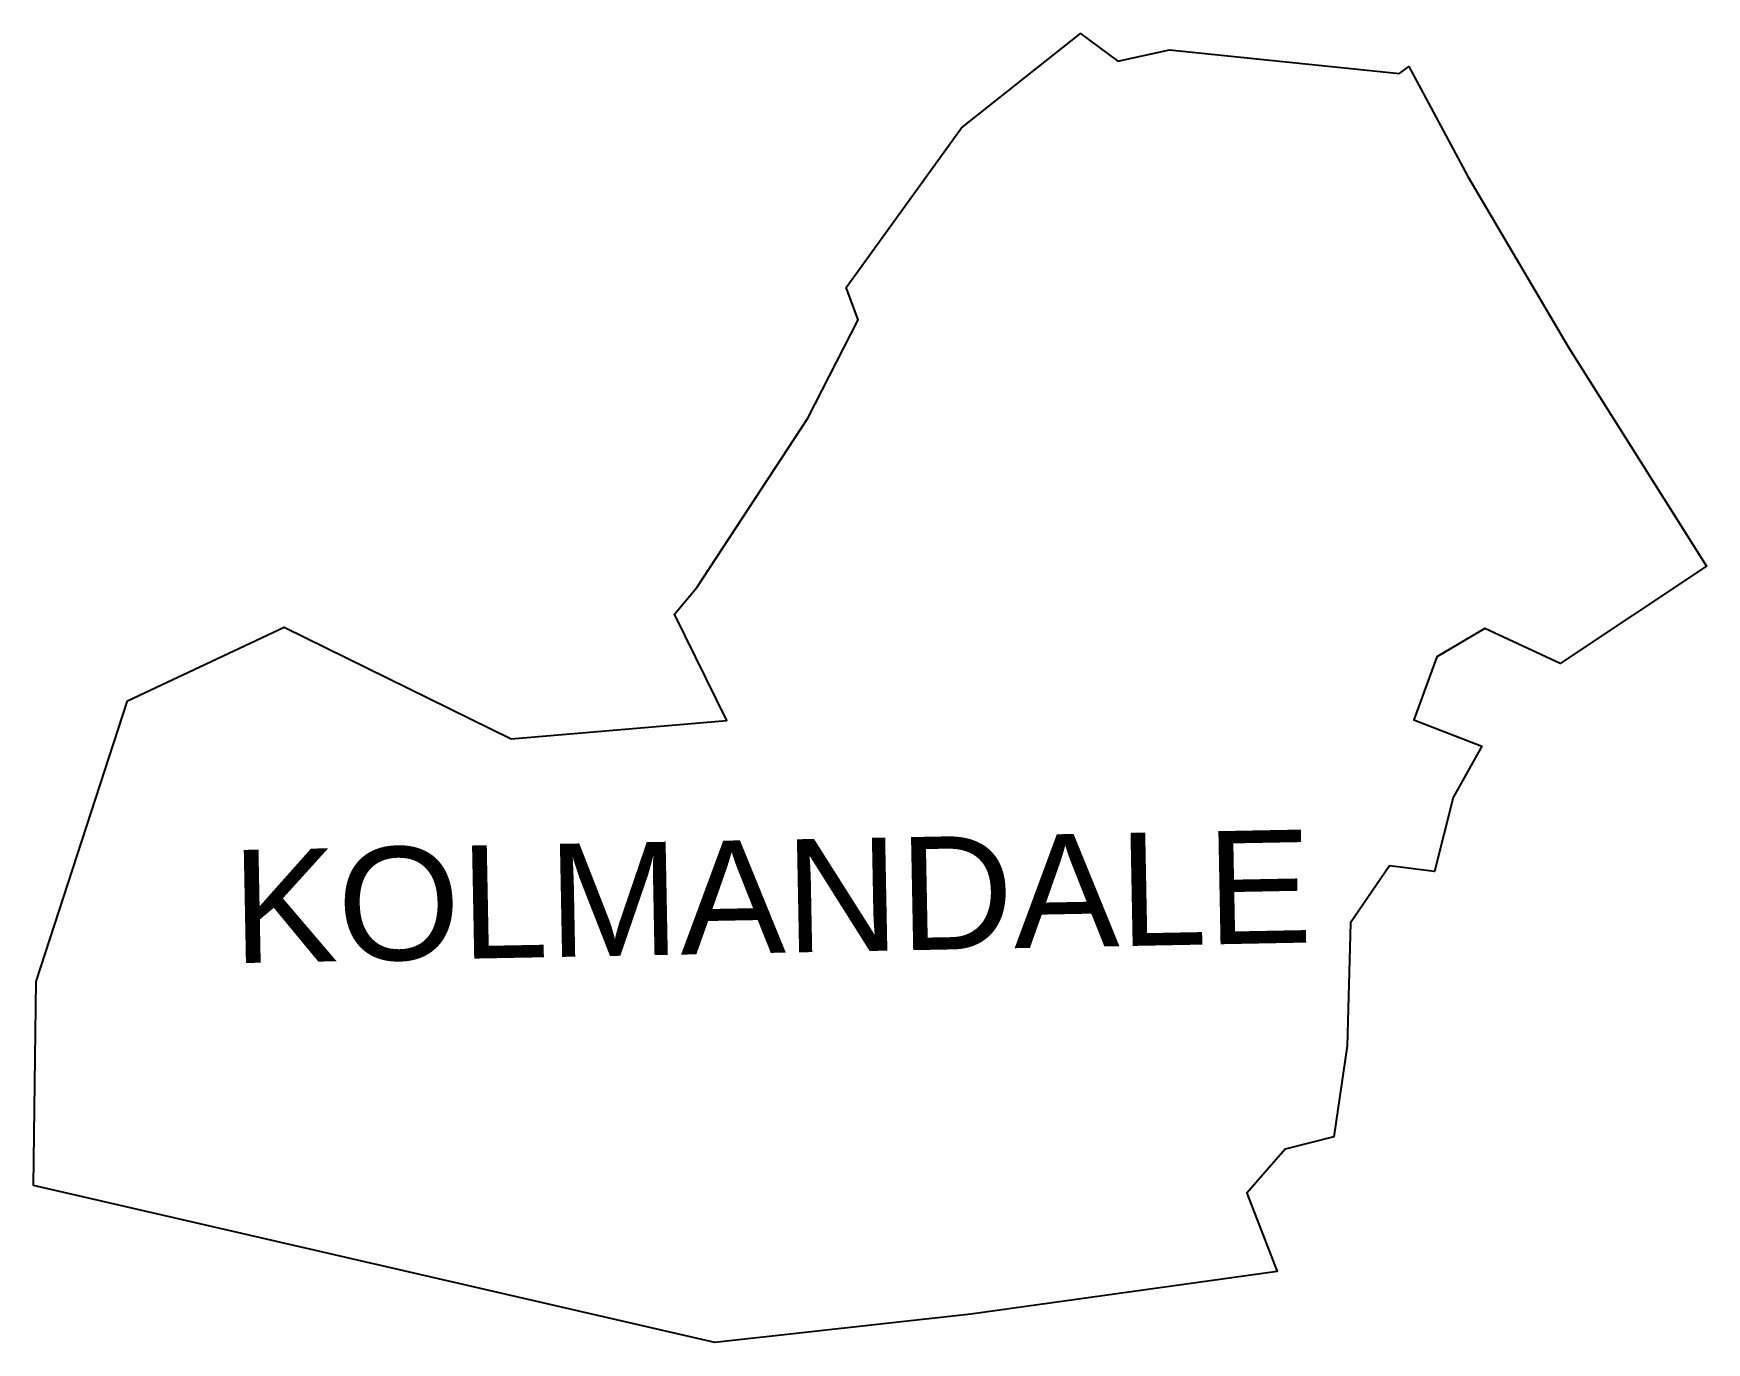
# Model space of a CAD drawing. Header units: metres. Extents: x 278809 to 280417, y 2046466 to 2047724.
import ezdxf

# ---------------------------------------------------------------- set-up
doc = ezdxf.new("R2010")
doc.units = ezdxf.units.M
doc.layers.add('village', color=3, linetype='Continuous')
doc.layers.add('VILLAGE NAME', color=250, linetype='Continuous')
doc.styles.get("Standard").update_dxf_attribs({"font": 'simplex.shx'})

msp = doc.modelspace()

# ---------------------------------------------------------------- linework, layer by layer
at = {"layer": 'village', "flags": 128}
msp.add_lwpolyline([(279900.6, 2047708.6), (280121.7, 2047685.9)], dxfattribs=at)
at = {"layer": 'village'}
for points in [[(278811.1, 2046812.7, 0), (278898.8, 2047082.8, 0), (279049.4, 2047153.4, 0), (279267.6, 2047046, 0), (279475.1, 2047063.7, 0), (279424.6, 2047166.1, 0), (279446.3, 2047191.5, 0), (279552.7, 2047354.6, 0), (279601.3, 2047448.9, 0), (279589.7, 2047480.2, 0), (279700.7, 2047633.5, 0), (279814.8, 2047724.4, 0), (279850.7, 2047697.6, 0), (279900.6, 2047708.6, 0)], [(280121.7, 2047685.9, 0), (280130.7, 2047692.5, 0), (280187.3, 2047586.7, 0), (280284.3, 2047422.2, 0), (280416.7, 2047212.2, 0), (280275.9, 2047118.6, 0), (280203.6, 2047152.3, 0), (280157.5, 2047125, 0), (280135.5, 2047064.5, 0), (280200.7, 2047039.2, 0), (280173.3, 2046989.6, 0), (280155.3, 2046918.6, 0), (280111.9, 2046924.1, 0), (280074.5, 2046869.1, 0), (280071.2, 2046751.1, 0), (280058.6, 2046663.6, 0), (280011.8, 2046651.6, 0), (279974.9, 2046609.4, 0), (280004, 2046533.9, 0), (279709.6, 2046493, 0), (279463.4, 2046465.7, 0), (278808.5, 2046616.8, 0), (278811.1, 2046812.7, 0)]]:
    msp.add_polyline3d(points, dxfattribs=at)

# ---------------------------------------------------------------- texts
at = {"layer": 'VILLAGE NAME', "insert": (278998.2, 2046939.1), "char_height": 108.748, "attachment_point": 1, "rotation": 1.1028}
msp.add_mtext_dynamic_manual_height_columns('{\\fArial|b0|i0|c0|p34;KOLMANDALE}', width=726.929, gutter_width=543.7, heights=[0], dxfattribs=at)

doc.saveas('drawing.dxf')
